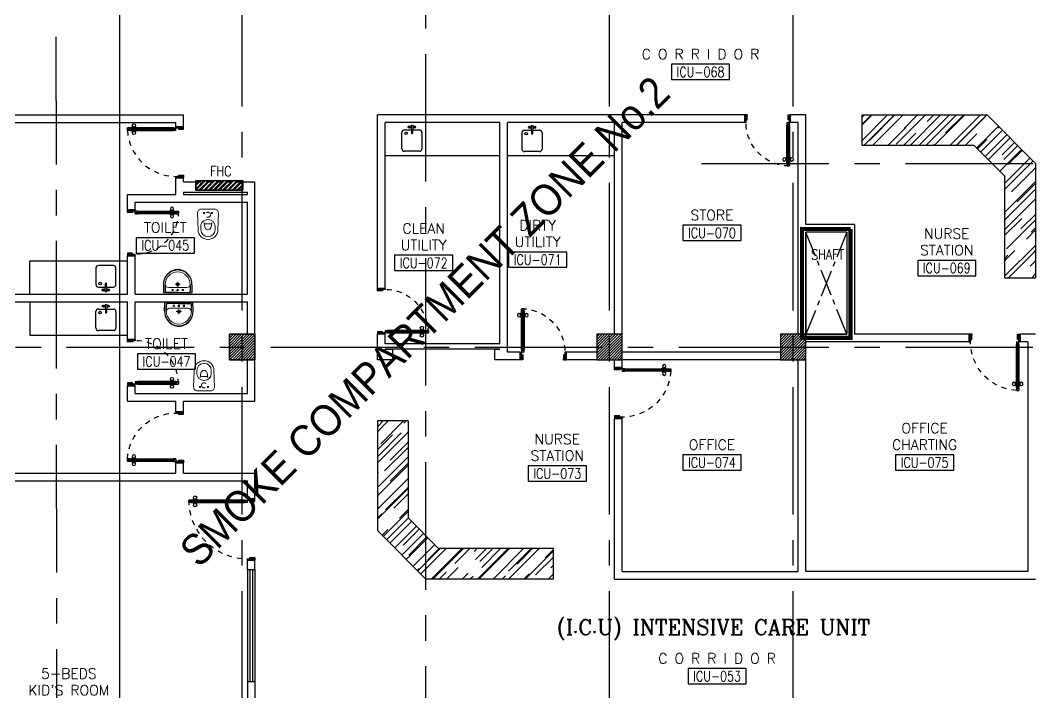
# Model space of a CAD drawing. Extents: x 276011.4 to 276105.3, y 57291.9 to 57371.4.
# Drawn here: x 276023.22 to 276043.07, y 57336.41 to 57349.59 of the extents above; entities that cross this region are included whole.
import ezdxf
from ezdxf.enums import TextEntityAlignment as Align

# ---------------------------------------------------------------- set-up
doc = ezdxf.new("R2010")
doc.units = 0
doc.header["$MEASUREMENT"] = 0
for name, pattern in [('CENTER2', [1.125, 0.75, -0.125, 0.125, -0.125]), ('CENTERX2', [4, 2.5, -0.5, 0.5, -0.5]), ('DASHED', [0.75, 0.5, -0.25]), ('HIDDEN', [0.375, 0.25, -0.125]), ('HIDDEN2', [0.1875, 0.125, -0.0625])]:
    doc.linetypes.add(name, pattern=pattern)
doc.layers.get('0').update_dxf_attribs({"linetype": 'CONTINUOUS'})
for name, color, linetype in [('AXES', 11, 'CENTERX2'), ('COL', 5, 'CONTINUOUS'), ('COUNTER', 7, 'CONTINUOUS'), ('DOOR', 7, 'CONTINUOUS'), ('FHC', 2, 'CONTINUOUS'), ('FireCompart', 7, 'DASHED'), ('FIX', 3, 'CONTINUOUS'), ('HAT', 8, 'CONTINUOUS'), ('NON-MEDICAL', 5, 'CONTINUOUS'), ('RM-BOX', 4, 'CONTINUOUS'), ('RM-NAME', 2, 'CONTINUOUS'), ('RM-NO', 2, 'CONTINUOUS'), ('SUNI-FUR', 11, 'CONTINUOUS'), ('TXT', 2, 'CONTINUOUS'), ('TXT1', 2, 'CONTINUOUS'), ('WALL', 2, 'CONTINUOUS'), ('WIN', 3, 'CONTINUOUS')]:
    doc.layers.add(name, color=color, linetype=linetype)
doc.styles.add('ROMANC', font='romanc', dxfattribs={"height": 0.1})
doc.styles.add('ROMANS', font='ROMANS.shx', dxfattribs={"width": 0.6})
doc.styles.add('TTXT', font='swisse.ttf', dxfattribs={"width": 0.6})

# ---------------------------------------------------------------- blocks, each defined once
blk = doc.blocks.new('*X588')
at = {"color": 0}
for p, q in [((80579, 155515), (81054, 155990)), ((80579, 155568), (81001, 155990)), ((80579, 155621), (80948, 155990)), ((80579, 155674), (80895, 155990)), ((80579, 155727), (80842, 155990)), ((80579, 155780), (80789, 155990)), ((80579, 155833), (80736, 155990)), ((80579, 155886), (80683, 155990)), ((80579, 155939), (80630, 155990)), ((80607, 155490), (81079, 155962)), ((80660, 155490), (81079, 155909)), ((80713, 155490), (81079, 155856)), ((80766, 155490), (81079, 155803)), ((80819, 155490), (81079, 155750)), ((80872, 155490), (81079, 155697)), ((80925, 155490), (81079, 155644)), ((80978, 155490), (81079, 155591)), ((81031, 155490), (81079, 155538))]:
    blk.add_line(p, q, dxfattribs=at)
blk = doc.blocks.new('*X587')
at = {"color": 0}
for p, q in [((84179, 155509), (84660, 155990)), ((84179, 155562), (84607, 155990)), ((84179, 155615), (84554, 155990)), ((84179, 155668), (84501, 155990)), ((84179, 155721), (84448, 155990)), ((84179, 155774), (84395, 155990)), ((84179, 155827), (84342, 155990)), ((84179, 155880), (84289, 155990)), ((84179, 155933), (84236, 155990)), ((84179, 155986), (84183, 155990)), ((84213, 155490), (84679, 155956)), ((84266, 155490), (84679, 155903)), ((84319, 155490), (84679, 155850)), ((84372, 155490), (84679, 155796)), ((84426, 155490), (84679, 155743)), ((84479, 155490), (84679, 155690)), ((84532, 155490), (84679, 155637)), ((84585, 155490), (84679, 155584)), ((84638, 155490), (84679, 155531))]:
    blk.add_line(p, q, dxfattribs=at)
blk = doc.blocks.new('COL50')
at = {"layer": 'COL'}
blk.add_lwpolyline([(-250, 250), (-250, -250), (250, -250), (250, 250)], close=True, dxfattribs=at)
blk = doc.blocks.new('RM1')
at = {"layer": 'RM-BOX'}
blk.add_lwpolyline([(570, -200), (-570, -200), (-570, -500), (570, -500)], close=True, dxfattribs=at)
at = {"layer": 'RM-NAME', "style": 'ROMANS'}
for tag, p in [('ROOMNAME1', (0, 324)), ('ROOMNAME2', (0, 0))]:
    blk.add_attdef(tag, text='', height=200, dxfattribs=at).set_placement(p, align=Align.MIDDLE)
at = {"layer": 'RM-NO', "style": 'ROMANS', "width": 0.8}
blk.add_attdef('ROOMNO', text='', height=200, dxfattribs=at).set_placement((0, -350), align=Align.MIDDLE)
blk = doc.blocks.new('DOOR90')
at = {"layer": 'DOOR', "color": 0, "linetype": 'ByBlock'}
for p, q in [((-150, 0), (-150, -25)), ((-150, 0), (0, 0)), ((0, -50), (0, 0)), ((-1000, -25), (-1000, -75)), ((-1000, -75), (-1000, -25)), ((-950, -25), (-1000, -25)), ((-950, -75), (-1000, -75)), ((-970, -42), (-970, -58)), ((-950, -42), (-970, -42)), ((-950, -58), (-970, -58)), ((-950, -25), (-950, -42)), ((-950, -58), (-950, -75)), ((-918, -25), (-918, -18)), ((-828, -18), (-918, -18)), ((-918, -75), (-918, -82)), ((-828, -82), (-918, -82)), ((-905, -18), (-905, -9)), ((-905, -9), (-840, -9)), ((-905, -18), (-840, -18)), ((-905, -82), (-905, -91)), ((-905, -82), (-840, -82)), ((-905, -91), (-840, -91)), ((-840, -18), (-840, -9)), ((-840, -82), (-840, -91)), ((-828, -25), (-828, -18)), ((-828, -75), (-828, -82)), ((-200, -42), (-200, -25)), ((-200, -25), (-150, -25)), ((-180, -42), (-200, -42)), ((-200, -75), (-200, -58)), ((-200, -58), (-180, -58)), ((-150, -75), (-200, -75)), ((-180, -58), (-180, -42)), ((-150, -75), (-150, -25)), ((-150, -25), (-100, -25)), ((-100, -25), (-100, -50)), ((-100, -50), (0, -50)), ((-150, -900), (-150, -875)), ((-150, -875), (-100, -875)), ((0, -900), (-150, -900)), ((-150, -900), (0, -900)), ((-100, -850), (0, -850)), ((-100, -875), (-100, -850)), ((0, -850), (0, -900))]:
    blk.add_line(p, q, dxfattribs=at)
at = {"layer": 'DOOR', "color": 9, "linetype": 'ByBlock'}
for p, q in [((0, -50), (-114, 0)), ((0, -50), (-40, 0)), ((0, -50), (-100, -37)), ((0, -850), (-114, -900)), ((0, -850), (-100, -863)), ((0, -850), (-40, -900))]:
    blk.add_line(p, q, dxfattribs=at)
at = {"layer": 'DOOR', "linetype": 'ByBlock'}
for p, q in [((-200, -25), (-950, -25)), ((-200, -42), (-950, -42)), ((-200, -58), (-950, -58)), ((-950, -75), (-200, -75))]:
    blk.add_line(p, q, dxfattribs=at)
at = {"layer": 'DOOR', "color": 0, "linetype": 'ByBlock'}
for centre in [(-873, 24), (-873, -124)]:
    blk.add_circle(centre, 32.4, dxfattribs=at)
at = {"layer": 'DOOR', "color": 9, "linetype": 'ByBlock'}
for centre, radius, start, end in [((0, -50), 154, 161.1053, 166.2858), ((0, -50), 134, 158.1598, 169.28), ((0, -50), 94.4, 148.0182, 180), ((0, -50), 74.4, 137.7764, 180), ((0, -50), 114, 154.0838, 167.3774), ((0, -50), 54.4, 113.2074, 180), ((0, -50), 34.4, 90, 180), ((0, -50), 14.4, 90, 180), ((0, -850), 154, 193.7142, 198.8947), ((0, -850), 134, 190.72, 201.8402), ((0, -850), 94.4, 180, 211.9818), ((0, -850), 74.4, 180, 222.2236), ((0, -850), 54.4, 180, 246.7926), ((0, -850), 34.4, 180, 270), ((0, -850), 14.4, 180, 270)]:
    blk.add_arc(centre, radius, start, end, dxfattribs=at)
at = {"layer": 'DOOR', "linetype": 'HIDDEN', "ltscale": 0.5}
blk.add_arc((-150, -25), 850, 180, 270, dxfattribs=at)
blk = doc.blocks.new('*X638')
at = {"color": 0}
for p, q in [((73379, 162740), (73829, 163190)), ((73379, 162793), (73776, 163190)), ((73379, 162846), (73723, 163190)), ((73379, 162899), (73670, 163190)), ((73379, 162952), (73617, 163190)), ((73379, 163005), (73564, 163190)), ((73379, 163058), (73511, 163190)), ((73379, 163111), (73458, 163190)), ((73379, 163164), (73405, 163190)), ((73382, 162690), (73879, 163187)), ((73435, 162690), (73879, 163134)), ((73488, 162690), (73879, 163081)), ((73541, 162690), (73879, 163028)), ((73594, 162690), (73879, 162975)), ((73647, 162690), (73879, 162922)), ((73700, 162690), (73879, 162869)), ((73753, 162690), (73879, 162816)), ((73806, 162690), (73879, 162763)), ((73859, 162690), (73879, 162710))]:
    blk.add_line(p, q, dxfattribs=at)
blk = doc.blocks.new('*X639')
at = {"color": 0}
for p, q in [((80579, 155515), (81054, 155990)), ((80579, 155568), (81001, 155990)), ((80579, 155621), (80948, 155990)), ((80579, 155674), (80895, 155990)), ((80579, 155727), (80842, 155990)), ((80579, 155780), (80789, 155990)), ((80579, 155833), (80736, 155990)), ((80579, 155886), (80683, 155990)), ((80579, 155939), (80630, 155990)), ((80607, 155490), (81079, 155962)), ((80660, 155490), (81079, 155909)), ((80713, 155490), (81079, 155856)), ((80766, 155490), (81079, 155803)), ((80819, 155490), (81079, 155750)), ((80872, 155490), (81079, 155697)), ((80925, 155490), (81079, 155644)), ((80978, 155490), (81079, 155591)), ((81031, 155490), (81079, 155538))]:
    blk.add_line(p, q, dxfattribs=at)
blk = doc.blocks.new('DOOR100')
at = {"layer": 'DOOR', "color": 0, "linetype": 'ByBlock'}
for p, q in [((-82, 1205), (-91, 1205)), ((-91, 1205), (-91, 1140)), ((-75, 1218), (-82, 1218)), ((-82, 1128), (-82, 1218)), ((-82, 1205), (-82, 1140)), ((-25, 1300), (-75, 1300)), ((-75, 1300), (-25, 1300)), ((-75, 1250), (-75, 1300)), ((-58, 1250), (-75, 1250)), ((-42, 1270), (-58, 1270)), ((-58, 1250), (-58, 1270)), ((-42, 1250), (-42, 1270)), ((-25, 1250), (-42, 1250)), ((-25, 1250), (-25, 1300)), ((-25, 1218), (-18, 1218)), ((-18, 1128), (-18, 1218)), ((-18, 1205), (-9, 1205)), ((-18, 1205), (-18, 1140)), ((-9, 1205), (-9, 1140)), ((-82, 1140), (-91, 1140)), ((-75, 1128), (-82, 1128)), ((-25, 1128), (-18, 1128)), ((-18, 1140), (-9, 1140)), ((-75, 200), (-58, 200)), ((-75, 150), (-75, 200)), ((-58, 200), (-58, 180)), ((-42, 200), (-25, 200)), ((-42, 180), (-42, 200)), ((-25, 200), (-25, 150)), ((-1200, 0), (-1200, 150)), ((-1200, 150), (-1175, 150)), ((-1200, 150), (-1200, 0)), ((-1150, 0), (-1200, 0)), ((-1175, 150), (-1175, 100)), ((-1175, 100), (-1150, 100)), ((-1150, 100), (-1150, 0)), ((-75, 150), (-25, 150)), ((-58, 180), (-42, 180)), ((-50, 100), (-50, 0)), ((-25, 100), (-50, 100)), ((-50, 0), (0, 0)), ((0, 150), (-25, 150)), ((-25, 150), (-25, 100)), ((0, 150), (0, 0))]:
    blk.add_line(p, q, dxfattribs=at)
at = {"layer": 'DOOR', "linetype": 'ByBlock'}
for p, q in [((-75, 1250), (-75, 200)), ((-58, 200), (-58, 1250)), ((-42, 200), (-42, 1250)), ((-25, 200), (-25, 1250)), ((0, 0), (0, 150))]:
    blk.add_line(p, q, dxfattribs=at)
at = {"layer": 'DOOR', "color": 9, "linetype": 'ByBlock'}
for p, q in [((-1150, 0), (-1200, 114)), ((-1150, 0), (-1200, 40)), ((-1150, 0), (-1163, 100)), ((-50, 0), (0, 114)), ((-50, 0), (-37, 100)), ((-50, 0), (0, 40))]:
    blk.add_line(p, q, dxfattribs=at)
at = {"layer": 'DOOR', "color": 0, "linetype": 'ByBlock'}
for centre in [(-124, 1173), (24, 1173)]:
    blk.add_circle(centre, 32.4, dxfattribs=at)
at = {"layer": 'DOOR', "linetype": 'HIDDEN', "ltscale": 0.5}
blk.add_arc((-25, 150), 1150, 90, 180.0001, dxfattribs=at)
at = {"layer": 'DOOR', "color": 9, "linetype": 'ByBlock'}
for centre, radius, start, end in [((-1150, 0), 154, 103.7142, 108.8947), ((-1150, 0), 134, 100.72, 111.8402), ((-1150, 0), 94.4, 90, 121.9818), ((-1150, 0), 74.4, 90, 132.2236), ((-1150, 0), 54.4, 90, 156.7926), ((-1150, 0), 34.4, 90, 180), ((-1150, 0), 14.4, 90, 180), ((-50, 0), 94.4, 58.0182, 90), ((-50, 0), 74.4, 47.7764, 90), ((-50, 0), 54.4, 23.2074, 90), ((-50, 0), 34.4, 0, 90), ((-50, 0), 14.4, 0, 90), ((-50, 0), 134, 68.1598, 79.28), ((-50, 0), 114, 64.0838, 77.3774), ((-50, 0), 154, 71.1053, 76.2858)]:
    blk.add_arc(centre, radius, start, end, dxfattribs=at)
blk = doc.blocks.new('DOOR-10')
at = {"layer": 'DOOR', "color": 0, "linetype": 'ByBlock'}
for p, q in [((-83, 1005), (-92, 1005)), ((-92, 1005), (-92, 940)), ((-76, 1018), (-83, 1018)), ((-83, 928), (-83, 1018)), ((-83, 1005), (-83, 940)), ((-26, 1100), (-76, 1100)), ((-76, 1100), (-26, 1100)), ((-76, 1050), (-76, 1100)), ((-59, 1050), (-76, 1050)), ((-43, 1070), (-59, 1070)), ((-59, 1050), (-59, 1070)), ((-43, 1050), (-43, 1070)), ((-26, 1050), (-43, 1050)), ((-26, 1050), (-26, 1100)), ((-26, 1018), (-18, 1018)), ((-18, 928), (-18, 1018)), ((-18, 1005), (-9, 1005)), ((-18, 1005), (-18, 940)), ((-9, 1005), (-9, 940)), ((-83, 940), (-92, 940)), ((-76, 928), (-83, 928)), ((-26, 928), (-18, 928)), ((-18, 940), (-9, 940)), ((-76, 200), (-59, 200)), ((-76, 150), (-76, 200)), ((-59, 200), (-59, 180)), ((-43, 200), (-26, 200)), ((-43, 180), (-43, 200)), ((-26, 200), (-26, 150)), ((-1001, 0), (-1001, 150)), ((-1001, 150), (-976, 150)), ((-1001, 150), (-1001, 0)), ((-951, 0), (-1001, 0)), ((-976, 150), (-976, 100)), ((-976, 100), (-951, 100)), ((-951, 100), (-951, 0)), ((-76, 150), (-26, 150)), ((-59, 180), (-43, 180)), ((-51, 100), (-51, 0)), ((-26, 100), (-51, 100)), ((-51, 0), (-1, 0)), ((-1, 150), (-26, 150)), ((-26, 150), (-26, 100))]:
    blk.add_line(p, q, dxfattribs=at)
at = {"layer": 'DOOR', "linetype": 'ByBlock'}
for p, q in [((-76, 1050), (-76, 200)), ((-59, 200), (-59, 1050)), ((-43, 200), (-43, 1050)), ((-26, 200), (-26, 1050))]:
    blk.add_line(p, q, dxfattribs=at)
at = {"layer": 'DOOR', "color": 9, "linetype": 'ByBlock'}
for p, q in [((-951, 0), (-1001, 114)), ((-951, 0), (-1001, 40)), ((-951, 0), (-964, 100)), ((-51, 0), (-1, 114)), ((-51, 0), (-37, 100)), ((-51, 0), (-1, 40)), ((-1, 0), (-1, 150))]:
    blk.add_line(p, q, dxfattribs=at)
at = {"layer": 'DOOR', "color": 0, "linetype": 'ByBlock'}
for centre in [(-124, 973), (23, 973)]:
    blk.add_circle(centre, 32.4, dxfattribs=at)
at = {"layer": 'DOOR', "linetype": 'HIDDEN', "ltscale": 0.5}
blk.add_arc((-23, 149), 952, 93.1482, 179.9482, dxfattribs=at)
at = {"layer": 'DOOR', "color": 9, "linetype": 'ByBlock'}
for centre, radius, start, end in [((-951, 0), 154, 103.7142, 108.8947), ((-951, 0), 134, 100.72, 111.8402), ((-951, 0), 94.4, 90, 121.9818), ((-951, 0), 74.4, 90, 132.2236), ((-951, 0), 54.4, 90, 156.7926), ((-951, 0), 34.4, 90, 180), ((-951, 0), 14.4, 90, 180), ((-51, 0), 94.4, 58.0182, 90), ((-51, 0), 74.4, 47.7764, 90), ((-51, 0), 54.4, 23.2074, 90), ((-51, 0), 34.4, 0, 90), ((-51, 0), 14.4, 0, 90), ((-51, 0), 134, 68.1598, 79.28), ((-51, 0), 114, 64.0838, 77.3774), ((-51, 0), 154, 71.1053, 76.2858)]:
    blk.add_arc(centre, radius, start, end, dxfattribs=at)
blk = doc.blocks.new('WC1')
at = {"layer": 'FIX', "lineweight": 20}
for p, q in [((-210, 204), (-538, 194)), ((-727, 5), (-727, -5)), ((-674, 5), (-674, -5)), ((-534, 24), (-540, 0)), ((-540, 0), (-534, -24)), ((-475, 141), (-538, 141)), ((-395, 76), (-490, 60)), ((-339, 5), (-339, -5)), ((-538, -141), (-475, -141)), ((-538, -194), (-210, -204)), ((-490, -60), (-395, -76))]:
    blk.add_line(p, q, dxfattribs=at)
at = {"layer": 'FIX', "linetype": 'Continuous', "lineweight": 20}
blk.add_line((-420, -47), (-420, 45), dxfattribs=at)
at = {"layer": 'FIX', "lineweight": 20}
blk.add_lwpolyline([(-213, -204), (-210, -204, 0.414214), (-137, -131), (-137, 0), (-137, 131, 0.414214), (-210, 204)], format="xyb", dxfattribs=at)
at = {"layer": 'FIX', "linetype": 'HIDDEN2', "lineweight": 20, "ltscale": 0.3}
blk.add_circle((-245, 0), 49.8, dxfattribs=at)
at = {"layer": 'FIX', "linetype": 'HIDDEN', "lineweight": 20, "ltscale": 0.05}
for centre in [(-213, 78), (-213, -77)]:
    blk.add_circle(centre, 11.6, dxfattribs=at)
at = {"layer": 'FIX', "lineweight": 20}
for centre, radius, start, end in [((-538, 5), 189, 90, 180), ((-538, 5), 136, 90, 180), ((-473, -7), 68.2, 128.9242, 152.8468), ((-464, -18), 82, 108.496, 128.9242), ((-475, 5), 136, 360, 90), ((-538, -5), 189, 180, 270), ((-538, -5), 136, 180, 270), ((-473, 7), 68.2, 207.1532, 231.0758), ((-464, 18), 82, 231.0758, 251.504), ((-475, -5), 136, 270, 0)]:
    blk.add_arc(centre, radius, start, end, dxfattribs=at)
at = {"layer": 'FIX', "linetype": 'Continuous', "lineweight": 20}
for centre, start, end in [((-443, 46), 357.6662, 91.6121), ((-442, -46), 268.3879, 2.3338)]:
    blk.add_arc(centre, 22.3, start, end, dxfattribs=at)
blk = doc.blocks.new('LAV1')
at = {"layer": 'FIX', "linetype": 'ByBlock', "ltscale": 0.3}
for p, q in [((-280, 210), (-275, 50)), ((-245, 210), (-245, 85)), ((245, 210), (245, 85)), ((280, 210), (275, 50)), ((0, 60), (-220, 60)), ((0, 60), (220, 60))]:
    blk.add_line(p, q, dxfattribs=at)
at = {"layer": 'FIX', "linetype": 'Continuous', "lineweight": 20}
for p, q in [((-275, 210), (-275, 50)), ((275, 210), (275, 50)), ((0, 50), (-275, 50)), ((0, 50), (-252, 50)), ((0, 155), (-181, 155)), ((0, 155), (181, 155)), ((0, 50), (252, 50)), ((0, 50), (275, 50))]:
    blk.add_line(p, q, dxfattribs=at)
at = {"layer": 'FIX', "linetype": 'DASHED', "lineweight": 20, "ltscale": 0.05}
for p, q in [((50, 220), (-50, 220)), ((0, 170), (0, 270)), ((0, 170), (0, 270))]:
    blk.add_line(p, q, dxfattribs=at)
at = {"layer": 'FIX', "lineweight": 20}
for p, q in [((16, 107), (-15, 107)), ((0, 92), (0, 123))]:
    blk.add_line(p, q, dxfattribs=at)
for centre, radius in [((0, 220), 29.5), ((0, 220), 22.5), ((0, 107), 15.5)]:
    blk.add_circle(centre, radius, dxfattribs=at)
at = {"layer": 'FIX', "linetype": 'HIDDEN', "lineweight": 20, "ltscale": 0.05}
for centre in [(-100, 107), (100, 107)]:
    blk.add_circle(centre, 12.4, dxfattribs=at)
at = {"layer": 'FIX', "linetype": 'ByBlock', "ltscale": 0.3}
for centre, radius, start, end in [((7, 220), 287, 91.3776, 182.0064), ((-7, 220), 287, 357.9936, 88.6224), ((-220, 85), 24.9, 179.7021, 269.9486), ((220, 85), 24.9, 270.0514, 0.2979)]:
    blk.add_arc(centre, radius, start, end, dxfattribs=at)
at = {"layer": 'FIX', "linetype": 'Continuous', "lineweight": 20}
for centre, radius, start, end in [((8, 217), 283, 91.6988, 181.351), ((8, 212), 253, 91.7328, 180.4884), ((-8, 217), 283, 358.649, 88.3012), ((-8, 212), 253, 359.5116, 88.2672), ((-179, 222), 66.9, 190.2006, 268.0786), ((179, 222), 66.9, 271.9214, 349.7994)]:
    blk.add_arc(centre, radius, start, end, dxfattribs=at)

msp = doc.modelspace()

# ---------------------------------------------------------------- hatches: boundary and pattern name
at = {"layer": 'COUNTER', "linetype": 'ByBlock'}
h = msp.add_hatch(dxfattribs=at)
h.set_pattern_fill('AR-RROOF', color=11, scale=0.32, angle=45, style=0)
h.paths.add_polyline_path([(276042.1755, 57347.7329), (276039.7255, 57347.7329), (276039.7255, 57347.1329), (276041.9255, 57347.1329), (276042.2755, 57346.7829), (276043.1255, 57346.7829)])
h.paths.add_polyline_path([(276043.1255, 57346.7829), (276042.2755, 57346.7829), (276042.5255, 57346.5329), (276042.5255, 57344.5329), (276043.1255, 57344.5329)])
h = msp.add_hatch(dxfattribs=at)
h.set_pattern_fill('AR-RROOF', color=11, scale=0.32, angle=45, style=0)
h.set_pattern_definition([(45, (275953.94628, 57180.2632), (0.271529, 0.72407734), [4.8, -0.64, 1.6, -0.32]), (45, (275954.1341, 57180.67727), (-0.5272188, 0.0746705), [0.96, -0.1056, 1.92, -0.24]), (45, (275953.86708, 57180.56866), (1.025022, 1.32822938), [2.56, -0.448, 1.28, -0.32])])
h.paths.add_polyline_path([(276030.8255, 57341.7329), (276030.2255, 57341.7329), (276030.2255, 57339.5844), (276030.302, 57339.5079), (276031.1505, 57339.5079), (276030.8255, 57339.8329)])
h.paths.add_polyline_path([(276031.1755, 57338.6344), (276031.1755, 57339.4829), (276031.1505, 57339.5079), (276030.302, 57339.5079)])
h.paths.add_polyline_path([(276033.6755, 57338.6329), (276033.6755, 57339.2329), (276031.4255, 57339.2329), (276031.1755, 57339.4829), (276031.1755, 57338.6344), (276031.177, 57338.6329)])
at = {"layer": 'FHC', "linetype": 'ByBlock', "ltscale": 0.3}
h = msp.add_hatch(dxfattribs=at)
h.set_pattern_fill('ANSI32', color=250, scale=0.175, style=0)
h.set_pattern_definition([(45, (275794.469317, 57315.20442), (-0.046403883, 0.046403883), []), (45, (275794.50025, 57315.20442), (-0.046403883, 0.046403883), [])])
h.paths.add_polyline_path([(276027.5855, 57346.2554), (276027.5855, 57346.4454), (276026.6655, 57346.4454), (276026.6655, 57346.2554)])
h.paths.add_polyline_path([(276026.4529, 57345.8343), (276026.4529, 57346.2551), (276026.7154, 57346.2551), (276026.7154, 57345.8343)], flags=9)

# ---------------------------------------------------------------- linework, layer by layer
at = {"layer": 'AXES'}
for p, q in [((276027.5755, 57291.8986), (276027.5755, 57370.7113)), ((276034.7755, 57291.8986), (276034.7755, 57370.7113)), ((276034.7755, 57291.8986), (276034.7755, 57370.7113)), ((276038.3755, 57291.8986), (276038.3755, 57370.7113)), ((276038.3755, 57291.8986), (276038.3755, 57370.7113)), ((276023.9755, 57298.7629), (276023.9217, 57357.5829)), ((276031.1755, 57298.4258), (276031.1755, 57357.5829)), ((276036.5755, 57346.7829), (276052.7922, 57346.7829)), ((276012.1331, 57343.1829), (276036.5755, 57343.1829)), ((276036.5755, 57343.1829), (276052.7955, 57343.1829))]:
    msp.add_line(p, q, dxfattribs=at)
at = {"layer": 'COUNTER', "linetype": 'ByBlock'}
for p, q in [((276030.2255, 57341.7329), (276030.2255, 57339.5844)), ((276030.8255, 57341.7329), (276030.2255, 57341.7329)), ((276030.8255, 57341.7329), (276030.8255, 57339.8329)), ((276031.4255, 57339.2329), (276030.8255, 57339.8329)), ((276031.177, 57338.6329), (276030.2255, 57339.5844)), ((276033.6755, 57339.2329), (276031.4255, 57339.2329)), ((276033.6755, 57338.6329), (276033.6755, 57339.2329)), ((276033.6755, 57338.6329), (276031.177, 57338.6329))]:
    msp.add_line(p, q, dxfattribs=at)
msp.add_lwpolyline([(276042.5255, 57344.5329), (276042.5255, 57346.5329), (276041.9255, 57347.1329), (276039.7255, 57347.1329), (276039.7255, 57347.7329), (276042.1755, 57347.7329), (276043.1255, 57346.7829), (276043.1255, 57344.5329)], close=True, dxfattribs=at)
at = {"layer": 'FHC', "linetype": 'ByBlock', "ltscale": 0.3}
msp.add_lwpolyline([(276026.6655, 57346.4454), (276027.5855, 57346.4454), (276027.5855, 57346.2554), (276026.6655, 57346.2554)], close=True, dxfattribs=at)
at = {"layer": 'FireCompart', "ltscale": 0.3, "const_width": 0.08}
for points in [[(276038.5135, 57343.3626), (276039.4988, 57343.3626), (276039.4988, 57345.496)], [(276038.546, 57343.3626), (276038.546, 57345.496), (276039.4988, 57345.496)]]:
    msp.add_lwpolyline(points, dxfattribs=at)
at = {"layer": 'NON-MEDICAL'}
for p, q in [((276030.8854, 57347.5284), (276030.9174, 57347.5284)), ((276030.8854, 57347.5284), (276030.8914, 57347.3732)), ((276030.9174, 57347.5284), (276030.9114, 57347.3732)), ((276033.2397, 57347.522), (276033.2457, 57347.3667)), ((276033.2397, 57347.522), (276033.2717, 57347.522)), ((276033.2717, 57347.522), (276033.2657, 57347.3667)), ((276030.7051, 57347.0693), (276030.7051, 57347.3903)), ((276030.7549, 57347.4402), (276030.8914, 57347.4402)), ((276030.9114, 57347.4402), (276031.0478, 57347.4402)), ((276031.0977, 57347.3903), (276031.0977, 57347.0693)), ((276033.0594, 57347.0628), (276033.0594, 57347.3839)), ((276033.1092, 57347.4338), (276033.2457, 57347.4338)), ((276033.2657, 57347.4338), (276033.4021, 57347.4338)), ((276033.452, 57347.3839), (276033.452, 57347.0628)), ((276032.6255, 57346.9329), (276030.3755, 57346.9329)), ((276031.0478, 57347.0194), (276030.7549, 57347.0194)), ((276034.8755, 57346.9329), (276032.7755, 57346.9329)), ((276033.4021, 57347.013), (276033.1092, 57347.013)), ((276023.411, 57344.8704), (276025.3255, 57344.8704)), ((276023.411, 57344.2204), (276023.411, 57344.8704)), ((276025.0496, 57344.7795), (276024.7567, 57344.7795)), ((276024.7068, 57344.7296), (276024.7068, 57344.4085)), ((276025.0995, 57344.4085), (276025.0995, 57344.7296)), ((276024.7567, 57344.3586), (276024.8931, 57344.3586)), ((276024.8871, 57344.2704), (276024.8931, 57344.4257)), ((276024.9191, 57344.2704), (276024.9131, 57344.4257)), ((276024.9131, 57344.3586), (276025.0496, 57344.3586)), ((276024.8871, 57344.2704), (276024.9191, 57344.2704)), ((276023.411, 57344.065), (276023.411, 57343.415)), ((276024.8871, 57344.015), (276024.9191, 57344.015)), ((276024.8871, 57344.015), (276024.8931, 57343.8597)), ((276024.9191, 57344.015), (276024.9131, 57343.8597)), ((276024.7068, 57343.5558), (276024.7068, 57343.8769)), ((276024.7567, 57343.9268), (276024.8931, 57343.9268)), ((276024.9131, 57343.9268), (276025.0496, 57343.9268)), ((276025.0995, 57343.8769), (276025.0995, 57343.5558)), ((276023.411, 57343.415), (276025.3255, 57343.415)), ((276025.0496, 57343.506), (276024.7567, 57343.506))]:
    msp.add_line(p, q, dxfattribs=at)
for centre, radius in [((276030.8516, 57347.4973), 0.0217), ((276030.9511, 57347.4973), 0.0217), ((276030.7869, 57347.3708), 0.0255), ((276030.8516, 57347.4973), 0.014), ((276030.9511, 57347.4973), 0.014), ((276033.1412, 57347.3644), 0.0255), ((276033.2059, 57347.4909), 0.0217), ((276033.2059, 57347.4909), 0.014), ((276033.3054, 57347.4909), 0.0217), ((276033.3054, 57347.4909), 0.014), ((276024.7887, 57344.4281), 0.0255), ((276024.8534, 57344.3015), 0.0217), ((276024.8534, 57344.3015), 0.014), ((276024.9529, 57344.3015), 0.0217), ((276024.9529, 57344.3015), 0.014), ((276024.8534, 57343.9839), 0.0217), ((276024.8534, 57343.9839), 0.014), ((276024.9529, 57343.9839), 0.0217), ((276024.9529, 57343.9839), 0.014), ((276024.7887, 57343.8574), 0.0255)]:
    msp.add_circle(centre, radius, dxfattribs=at)
for centre, radius, start, end in [((276030.7549, 57347.3903), 0.0499, 90, 180), ((276030.9014, 57347.3732), 0.00997, 180, 0), ((276031.0478, 57347.3903), 0.0499, 0, 90), ((276033.1092, 57347.3839), 0.0499, 90, 180), ((276033.2557, 57347.3667), 0.00997, 180, 0), ((276033.4021, 57347.3839), 0.0499, 0, 90), ((276030.7549, 57347.0693), 0.0499, 180, 270), ((276031.0478, 57347.0693), 0.0499, 270, 0), ((276033.1092, 57347.0628), 0.0499, 180, 270), ((276033.4021, 57347.0628), 0.0499, 270, 0), ((276024.7567, 57344.7296), 0.0499, 90, 180), ((276025.0496, 57344.7296), 0.0499, 0, 90), ((276024.7567, 57344.4085), 0.0499, 180, 270), ((276024.9031, 57344.4257), 0.00997, 0, 180), ((276025.0496, 57344.4085), 0.0499, 270, 0), ((276024.7567, 57343.8769), 0.0499, 90, 180), ((276024.9031, 57343.8597), 0.00997, 180, 0), ((276025.0496, 57343.8769), 0.0499, 0, 90), ((276024.7567, 57343.5558), 0.0499, 180, 270), ((276025.0496, 57343.5558), 0.0499, 270, 0)]:
    msp.add_arc(centre, radius, start, end, dxfattribs=at)
at = {"layer": 'SUNI-FUR', "linetype": 'Continuous'}
msp.add_line((276025.1755, 57298.7629), (276025.1755, 57357.5829), dxfattribs=at)
at = {"layer": 'WALL'}
for p, q in [((276020.6255, 57347.7329), (276026.4255, 57347.7329)), ((276026.4255, 57347.5017), (276026.4255, 57347.7329)), ((276030.2255, 57344.3329), (276030.2255, 57347.7329)), ((276038.6255, 57345.5829), (276038.6255, 57347.7329)), ((276020.6255, 57347.5829), (276026.2755, 57347.5829)), ((276026.2755, 57347.5017), (276026.2755, 57347.5829)), ((276030.3755, 57344.3329), (276030.3755, 57347.5829)), ((276032.6255, 57343.2429), (276032.6255, 57347.5829)), ((276032.7755, 57343.0829), (276032.7755, 57347.5829)), ((276034.8755, 57343.4329), (276034.8755, 57347.5829)), ((276034.8755, 57343.4329), (276034.8755, 57347.5829)), ((276035.0255, 57342.7829), (276035.0255, 57347.5829)), ((276035.0255, 57342.7829), (276035.0255, 57347.5829)), ((276038.4755, 57343.4329), (276038.4755, 57347.5829)), ((276026.2755, 57346.1704), (276026.2755, 57346.5017)), ((276026.4255, 57346.5017), (276026.2755, 57346.5017)), ((276026.4255, 57346.4204), (276026.4255, 57346.5017)), ((276026.4255, 57346.4204), (276026.6655, 57346.4204)), ((276026.6655, 57346.4159), (276026.6655, 57346.2554)), ((276027.5855, 57346.4204), (276027.8255, 57346.4204)), ((276027.5855, 57346.2554), (276027.5855, 57346.4204)), ((276027.8255, 57342.1204), (276027.8255, 57346.4204)), ((276025.3255, 57346.1704), (276026.2755, 57346.1704)), ((276025.3255, 57345.8704), (276025.3255, 57346.1704)), ((276026.4255, 57346.2204), (276027.6755, 57346.2204)), ((276026.4255, 57346.2204), (276026.4263, 57346.1704)), ((276026.4263, 57346.1704), (276027.6755, 57346.1704)), ((276026.6655, 57346.2554), (276027.5855, 57346.2554)), ((276027.6755, 57346.1704), (276027.6755, 57346.2204)), ((276038.4755, 57343.4329), (276038.4755, 57346.2486)), ((276025.4755, 57346.0204), (276027.6755, 57346.0204)), ((276025.4755, 57345.8704), (276025.4755, 57346.0204)), ((276027.6755, 57344.2204), (276027.6755, 57346.0204)), ((276025.3255, 57345.8704), (276025.4755, 57345.8704)), ((276039.5755, 57345.5829), (276038.6255, 57345.5829)), ((276039.5755, 57345.5829), (276039.5755, 57343.4329)), ((276038.6255, 57338.7829), (276038.6255, 57345.4329)), ((276039.4255, 57345.4329), (276038.6255, 57345.4329)), ((276038.6255, 57345.4329), (276038.6255, 57343.4329)), ((276039.4255, 57345.4329), (276039.4255, 57343.4329)), ((276025.3255, 57344.9704), (276025.4755, 57344.9704)), ((276025.3255, 57344.2204), (276025.3255, 57344.9704)), ((276025.4755, 57344.2204), (276025.4755, 57344.9704)), ((276020.6255, 57344.2204), (276025.3255, 57344.2204)), ((276025.4755, 57344.2204), (276027.6755, 57344.2204)), ((276027.5755, 57344.2204), (276027.6755, 57344.2204)), ((276020.6255, 57344.0704), (276025.3255, 57344.0704)), ((276025.3255, 57343.3204), (276025.3255, 57344.0704)), ((276025.4755, 57343.3204), (276025.4755, 57344.0704)), ((276025.4755, 57344.0704), (276027.6755, 57344.0704)), ((276027.6755, 57343.4329), (276027.6755, 57344.0704)), ((276030.2255, 57342.9329), (276030.2255, 57343.4329)), ((276030.3755, 57343.2429), (276030.3755, 57343.4329)), ((276038.6255, 57343.4329), (276039.4255, 57343.4329)), ((276025.3255, 57343.3204), (276025.4755, 57343.3204)), ((276042.9755, 57343.2829), (276042.9755, 57338.7829)), ((276030.5255, 57342.9329), (276030.5255, 57343.1329)), ((276032.5255, 57342.9329), (276032.5255, 57343.1329)), ((276033.0255, 57342.9329), (276033.0255, 57343.0829)), ((276033.9255, 57342.9329), (276033.9255, 57343.0829)), ((276034.8755, 57342.7829), (276034.8755, 57342.9329)), ((276034.8755, 57342.7829), (276034.8755, 57342.9329)), ((276038.4755, 57338.7829), (276038.4755, 57342.9329)), ((276025.3255, 57342.1204), (276025.3255, 57342.4204)), ((276025.3255, 57342.4204), (276025.4755, 57342.4204)), ((276025.4755, 57342.2704), (276025.4755, 57342.4204)), ((276025.4755, 57342.2704), (276027.6755, 57342.2704)), ((276025.3255, 57342.1204), (276026.2755, 57342.1204)), ((276026.2755, 57341.9142), (276026.2755, 57342.1204)), ((276026.4255, 57342.1204), (276027.8255, 57342.1204)), ((276026.4255, 57341.9142), (276026.4255, 57342.1204)), ((276034.8755, 57338.6329), (276034.8755, 57341.7829)), ((276035.0255, 57338.7829), (276035.0255, 57341.7829)), ((276026.2755, 57340.7079), (276026.2755, 57340.9142)), ((276026.4255, 57340.7079), (276026.4255, 57340.9142)), ((276020.6255, 57340.7079), (276026.2755, 57340.7079)), ((276026.4255, 57340.7079), (276027.8255, 57340.7079)), ((276020.6255, 57340.5579), (276027.6755, 57340.5579)), ((276027.6755, 57340.2079), (276027.8255, 57340.2079)), ((276027.6755, 57339.0079), (276027.8255, 57339.0079)), ((276027.6755, 57338.8204), (276027.8255, 57338.8204)), ((276035.0255, 57338.7829), (276038.4755, 57338.7829)), ((276042.9755, 57338.7829), (276038.6255, 57338.7829)), ((276034.8755, 57338.6329), (276043.1255, 57338.6329))]:
    msp.add_line(p, q, dxfattribs=at)
at = {"layer": 'WALL', "linetype": 'ByBlock'}
for p, q in [((276037.4255, 57347.7329), (276030.2255, 57347.7329)), ((276037.4255, 57347.5829), (276037.4255, 57347.7329)), ((276037.4255, 57347.5829), (276037.4255, 57347.7329)), ((276038.6255, 57347.7329), (276038.3255, 57347.7329)), ((276038.3255, 57347.5829), (276038.3255, 57347.7329)), ((276038.6255, 57347.7329), (276038.3255, 57347.7329)), ((276038.3255, 57347.5829), (276038.3255, 57347.7329)), ((276032.6255, 57347.5829), (276030.3755, 57347.5829)), ((276034.8755, 57347.5829), (276032.7755, 57347.5829)), ((276037.4255, 57347.5829), (276035.0255, 57347.5829)), ((276037.4255, 57347.5829), (276036.5755, 57347.5829)), ((276038.4755, 57347.5829), (276038.3255, 57347.5829)), ((276038.4755, 57347.5829), (276038.3255, 57347.5829)), ((276026.2755, 57347.5017), (276026.4255, 57347.5017)), ((276030.3755, 57344.3329), (276030.2255, 57344.3329)), ((276030.3755, 57343.4329), (276030.2255, 57343.4329)), ((276039.4255, 57343.4329), (276038.6255, 57343.4329)), ((276041.8255, 57343.4329), (276039.5755, 57343.4329)), ((276041.8255, 57343.2829), (276041.8255, 57343.4329)), ((276042.8255, 57343.2829), (276042.8255, 57343.4329)), ((276043.1255, 57343.4329), (276042.8255, 57343.4329)), ((276032.6255, 57343.2429), (276030.3755, 57343.2429)), ((276041.8255, 57343.2829), (276038.6255, 57343.2829)), ((276042.9755, 57343.2829), (276042.8255, 57343.2829)), ((276032.6255, 57343.1429), (276030.3755, 57343.1429)), ((276030.3755, 57343.1329), (276030.3755, 57343.1429)), ((276030.5255, 57343.1329), (276030.3755, 57343.1329)), ((276032.6255, 57343.1329), (276032.5255, 57343.1329)), ((276032.6255, 57343.1329), (276032.6255, 57343.1429)), ((276033.0255, 57343.0829), (276032.7755, 57343.0829)), ((276034.5255, 57343.0829), (276033.9255, 57343.0829)), ((276034.5255, 57343.0829), (276033.9755, 57343.0829)), ((276038.1255, 57343.0829), (276035.0255, 57343.0829)), ((276027.6755, 57342.2704), (276027.6755, 57342.9329)), ((276030.5255, 57342.9329), (276030.2255, 57342.9329)), ((276033.0255, 57342.9329), (276032.5255, 57342.9329)), ((276034.5255, 57342.9329), (276033.9255, 57342.9329)), ((276034.5255, 57342.9329), (276033.9755, 57342.9329)), ((276035.0255, 57342.7829), (276034.8755, 57342.7829)), ((276035.0255, 57342.7829), (276034.8755, 57342.7829)), ((276038.1255, 57342.9329), (276035.0255, 57342.9329)), ((276026.2755, 57341.9142), (276026.4255, 57341.9142)), ((276035.0255, 57341.7829), (276034.8755, 57341.7829)), ((276035.0255, 57341.7829), (276034.8755, 57341.7829)), ((276026.2755, 57340.9142), (276026.4255, 57340.9142)), ((276027.8255, 57340.2079), (276027.8255, 57340.7079)), ((276027.6755, 57340.2079), (276027.6755, 57340.5579)), ((276027.6755, 57338.8204), (276027.6755, 57339.0079)), ((276027.8255, 57338.8204), (276027.8255, 57339.0079)), ((276027.8255, 57336.6204), (276027.6755, 57336.6204)), ((276027.6755, 57336.6204), (276027.6755, 57336.2329)), ((276027.8255, 57336.6204), (276027.8255, 57336.2329))]:
    msp.add_line(p, q, dxfattribs=at)
at = {"layer": 'WALL', "color": 250, "linetype": 'HIDDEN', "ltscale": 0.25}
msp.add_line((276026.6655, 57346.4204), (276027.5855, 57346.4204), dxfattribs=at)
at = {"layer": 'WALL', "color": 0, "linetype": 'CENTER2', "ltscale": 0.7}
for p, q in [((276039.4255, 57343.4329), (276038.6255, 57345.4329)), ((276039.4255, 57345.4329), (276038.6255, 57343.4329))]:
    msp.add_line(p, q, dxfattribs=at)
at = {"layer": 'WALL', "linetype": 'ByBlock', "ltscale": 0.3}
for points in [[(276027.3255, 57343.4329), (276027.8255, 57343.4329), (276027.8255, 57342.9329), (276027.3255, 57342.9329)], [(276034.5255, 57342.9329), (276035.0255, 57342.9329), (276035.0255, 57343.4329), (276034.5255, 57343.4329)], [(276038.1255, 57342.9329), (276038.6255, 57342.9329), (276038.6255, 57343.4329), (276038.1255, 57343.4329)]]:
    msp.add_lwpolyline(points, close=True, dxfattribs=at)
at = {"layer": 'WIN', "linetype": 'ByBlock'}
for p, q in [((276027.6755, 57338.8204), (276027.6755, 57336.6204)), ((276027.7255, 57338.8204), (276027.7255, 57336.6204)), ((276027.7755, 57338.8204), (276027.7755, 57336.6204)), ((276027.8255, 57338.8204), (276027.8255, 57336.6204))]:
    msp.add_line(p, q, dxfattribs=at)

# ---------------------------------------------------------------- block references
at = {"layer": 'COL', "xscale": 0.0009999999892897904, "yscale": 0.000999999996565748, "zscale": 0.001}
for p in [(276027.5755, 57343.1829), (276034.7755, 57343.1829), (276034.7755, 57343.1829), (276038.3755, 57343.1829)]:
    msp.add_blockref('COL50', p, dxfattribs=at)
at = {"layer": 'DOOR', "color": 0, "linetype": 'ByBlock', "yscale": 0.000999999996565748, "zscale": 0.001}
for name, p, xscale, rotation in [('DOOR90', (276038.3255, 57347.7329), -0.000999999996565748, 270), ('DOOR90', (276030.2255, 57343.4329), 0.0009999999892897904, 180), ('DOOR90', (276033.0255, 57342.9329), -0.000999999996565748, 90), ('DOOR90', (276025.3255, 57342.432), 0.0009999999892897904, 180), ('DOOR100', (276027.8255, 57340.2079), 0.000999999996565748, 90)]:
    msp.add_blockref(name, p, dxfattribs=dict(at, xscale=xscale, rotation=rotation))
at = {"layer": 'DOOR', "color": 0, "linetype": 'ByBlock', "ltscale": 0.3, "yscale": 0.000999999996565748, "zscale": 0.001}
for p, xscale, rotation in [((276026.4255, 57347.5024), 0.000999999996565748, 90), ((276042.8262, 57343.4329), -0.0009999999892897904, 180), ((276034.8755, 57342.7836), -0.000999999996565748, 270), ((276026.4255, 57340.9135), -0.000999999996565748, 90)]:
    msp.add_blockref('DOOR-10', p, dxfattribs=dict(at, xscale=xscale, rotation=rotation))
at = {"layer": 'DOOR', "color": 0, "linetype": 'ByBlock', "xscale": -0.0009999999892897904, "yscale": 0.000999999996565748, "zscale": 0.001}
msp.add_blockref('DOOR90', (276025.3255, 57345.8704), dxfattribs=at)
at = {"layer": 'FIX', "yscale": 0.000999999996565748, "zscale": 0.001, "rotation": 90}
for p, xscale in [((276026.9041, 57346.0204), 0.000999999996565748), ((276026.8268, 57342.1869), -0.000999999996565748)]:
    msp.add_blockref('WC1', p, dxfattribs=dict(at, xscale=xscale))
at = {"layer": 'FIX', "linetype": 'ByBlock', "ltscale": 0.3, "xscale": 0.0009999999892897904, "yscale": 0.000999999996565748, "zscale": 0.001}
msp.add_blockref('LAV1', (276026.3099, 57344.1934), dxfattribs=at)
at = {"layer": 'FIX', "linetype": 'ByBlock', "ltscale": 0.3, "xscale": 0.0009999999892897904, "yscale": 0.000999999996565748, "zscale": 0.001, "rotation": 180}
msp.add_blockref('LAV1', (276026.3327, 57344.0974), dxfattribs=at)
at = {"layer": 'HAT', "xscale": 0.0009999999892897904, "yscale": 0.000999999996565748, "zscale": 0.001}
for name, p in [('*X638', (275953.9463, 57180.2432)), ('*X588', (275953.9463, 57187.4432)), ('*X639', (275953.9463, 57187.4432)), ('*X587', (275953.9463, 57187.4432))]:
    msp.add_blockref(name, p, dxfattribs=at)
at = {"layer": 'RM-NAME', "xscale": 0.0009999999892897904, "yscale": 0.000999999996565748, "zscale": 0.001}
for p, values in [((276036.5586, 57348.9239), {'ROOMNO': 'ICU-068', 'ROOMNAME2': 'C O R R I D O R'}), ((276036.7826, 57345.7689), {'ROOMNO': 'ICU-070', 'ROOMNAME2': 'STORE'}), ((276026.0669, 57345.5254), {'ROOMNO': 'ICU-045', 'ROOMNAME2': 'TOILET'}), ((276031.1322, 57345.1815), {'ROOMNO': 'ICU-072', 'ROOMNAME2': 'UTILITY', 'ROOMNAME1': 'CLEAN'}), ((276033.3663, 57345.2453), {'ROOMNO': 'ICU-071', 'ROOMNAME2': 'UTILITY', 'ROOMNAME1': 'DIRTY'}), ((276041.3856, 57345.0814), {'ROOMNO': 'ICU-069', 'ROOMNAME2': 'STATION', 'ROOMNAME1': 'NURSE'}), ((276026.0912, 57343.2501), {'ROOMNO': 'ICU-047', 'ROOMNAME2': 'TOILET'}), ((276040.9515, 57341.2683), {'ROOMNO': 'ICU-075', 'ROOMNAME2': 'CHARTING', 'ROOMNAME1': 'OFFICE'}), ((276033.7507, 57341.0538), {'ROOMNO': 'ICU-073', 'ROOMNAME2': 'STATION', 'ROOMNAME1': 'NURSE'}), ((276036.7826, 57341.2683), {'ROOMNO': 'ICU-074', 'ROOMNAME2': 'OFFICE'}), ((276036.8834, 57337.0795), {'ROOMNO': 'ICU-053', 'ROOMNAME2': 'C O R R I D O R'}), ((276024.1756, 57336.458), {'ROOMNO': 'ICU-048', 'ROOMNAME2': "KID'S ROOM", 'ROOMNAME1': '5-BEDS'})]:
    msp.add_blockref('RM1', p, dxfattribs=at).add_auto_attribs(values)

# ---------------------------------------------------------------- texts
at = {"layer": 'RM-NAME', "style": 'ROMANS', "width": 0.8}
msp.add_text('SHAFT', height=0.2, dxfattribs=at).set_placement((276039.05, 57344.9967), align=Align.MIDDLE)
at = {"layer": 'RM-NAME', "color": 2, "style": 'ROMANC'}
msp.add_text('(I.C.U) INTENSIVE CARE UNIT', height=0.3, dxfattribs=at).set_placement((276036.8105, 57337.6679), align=Align.MIDDLE)
at = {"layer": 'TXT', "style": 'ROMANS', "width": 0.8}
msp.add_text('FHC', height=0.2, dxfattribs=at).set_placement((276026.9483, 57346.531))
at = {"layer": 'TXT1', "color": 6, "style": 'TTXT', "width": 0.9}
msp.add_text('SMOKE COMPARTMENT ZONE No.2', height=0.607852, rotation=45, dxfattribs=at).set_placement((276026.7269, 57338.8335))

doc.saveas('drawing.dxf')
